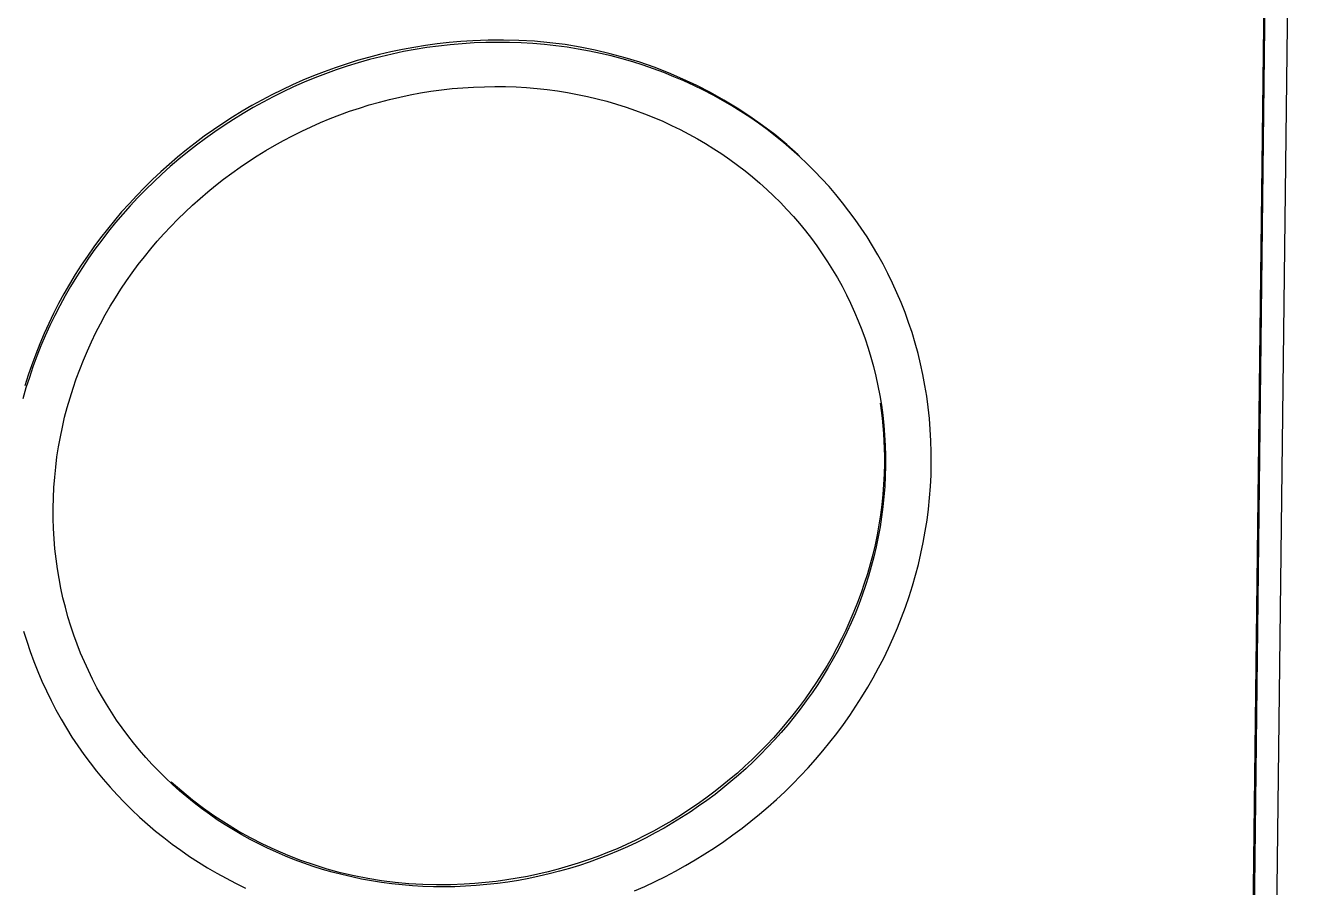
# Model space of a CAD drawing. Header units: millimetres. Extents: x -582 to 3448, y -204 to 2611.
# Drawn here: x 604.09 to 618.41, y 682.27 to 691.93 of the extents above; entities that cross this region are included whole.
import ezdxf

# ---------------------------------------------------------------- set-up
doc = ezdxf.new("R2010")
doc.units = ezdxf.units.MM
doc.header["$MEASUREMENT"] = 0
doc.layers.add('Utwórz2D linie widoczne', color=7, linetype='Continuous', true_color=0x000000)

msp = doc.modelspace()

# ---------------------------------------------------------------- linework, layer by layer
at = {"layer": 'Utwórz2D linie widoczne'}
for p, q in [((618.084, 678.544), (618.41, 706.18)), ((618.137, 705.919), (617.818, 678.8)), ((618.15, 705.919), (617.831, 678.776)), ((608.319, 691.658), (608.19, 691.631)), ((608.448, 691.681), (608.319, 691.658)), ((608.461, 691.658), (608.331, 691.634)), ((608.578, 691.702), (608.448, 691.681)), ((608.591, 691.679), (608.461, 691.658)), ((608.71, 691.72), (608.578, 691.702)), ((608.723, 691.696), (608.591, 691.679)), ((608.842, 691.735), (608.71, 691.72)), ((608.855, 691.711), (608.723, 691.696)), ((608.975, 691.746), (608.842, 691.735)), ((608.988, 691.723), (608.855, 691.711)), ((609.109, 691.755), (608.975, 691.746)), ((609.122, 691.731), (608.988, 691.723)), ((609.281, 691.763), (609.109, 691.755)), ((609.256, 691.736), (609.122, 691.731)), ((609.388, 691.738), (609.256, 691.736)), ((609.454, 691.764), (609.281, 691.763)), ((609.52, 691.737), (609.388, 691.738)), ((609.626, 691.76), (609.454, 691.764)), ((609.652, 691.732), (609.52, 691.737)), ((609.799, 691.75), (609.626, 691.76)), ((609.782, 691.724), (609.652, 691.732)), ((609.911, 691.713), (609.782, 691.724)), ((609.97, 691.734), (609.799, 691.75)), ((610.039, 691.7), (609.911, 691.713)), ((610.142, 691.712), (609.97, 691.734)), ((610.166, 691.683), (610.039, 691.7)), ((610.312, 691.684), (610.142, 691.712)), ((610.291, 691.663), (610.166, 691.683)), ((610.416, 691.64), (610.291, 691.663)), ((610.481, 691.651), (610.312, 691.684)), ((607.811, 691.533), (607.687, 691.494)), ((607.937, 691.568), (607.811, 691.533)), ((607.949, 691.545), (607.824, 691.509)), ((608.063, 691.601), (607.937, 691.568)), ((608.076, 691.577), (607.949, 691.545)), ((608.19, 691.631), (608.063, 691.601)), ((608.203, 691.607), (608.076, 691.577)), ((608.331, 691.634), (608.203, 691.607)), ((610.539, 691.614), (610.416, 691.64)), ((610.649, 691.611), (610.481, 691.651)), ((610.661, 691.585), (610.539, 691.614)), ((610.816, 691.566), (610.649, 691.611)), ((610.782, 691.553), (610.661, 691.585)), ((610.901, 691.519), (610.782, 691.553)), ((610.98, 691.514), (610.816, 691.566)), ((611.019, 691.481), (610.901, 691.519)), ((611.143, 691.458), (610.98, 691.514)), ((607.443, 691.409), (607.323, 691.363)), ((607.456, 691.386), (607.336, 691.339)), ((607.565, 691.453), (607.443, 691.409)), ((607.577, 691.43), (607.456, 691.386)), ((607.687, 691.494), (607.565, 691.453)), ((607.7, 691.471), (607.577, 691.43)), ((607.824, 691.509), (607.7, 691.471)), ((611.135, 691.441), (611.019, 691.481)), ((611.25, 691.399), (611.135, 691.441)), ((611.304, 691.395), (611.143, 691.458)), ((611.364, 691.353), (611.25, 691.399)), ((611.463, 691.327), (611.304, 691.395)), ((607.087, 691.262), (606.971, 691.207)), ((607.099, 691.238), (606.983, 691.184)), ((607.204, 691.314), (607.087, 691.262)), ((607.217, 691.29), (607.099, 691.238)), ((607.323, 691.363), (607.204, 691.314)), ((607.336, 691.339), (607.217, 691.29)), ((608.877, 691.219), (608.996, 691.229)), ((608.996, 691.229), (609.117, 691.237)), ((609.117, 691.237), (609.238, 691.241)), ((609.238, 691.241), (609.357, 691.243)), ((609.357, 691.243), (609.476, 691.242)), ((609.476, 691.242), (609.594, 691.238)), ((609.594, 691.238), (609.711, 691.231)), ((609.711, 691.231), (609.828, 691.221)), ((611.476, 691.305), (611.364, 691.353)), ((611.619, 691.254), (611.463, 691.327)), ((611.586, 691.255), (611.476, 691.305)), ((611.695, 691.202), (611.586, 691.255)), ((611.773, 691.175), (611.619, 691.254)), ((606.743, 691.091), (606.631, 691.029)), ((606.856, 691.151), (606.743, 691.091)), ((606.869, 691.127), (606.756, 691.067)), ((606.971, 691.207), (606.856, 691.151)), ((606.983, 691.184), (606.869, 691.127)), ((608.061, 691.069), (608.175, 691.098)), ((608.175, 691.098), (608.29, 691.125)), ((608.29, 691.125), (608.405, 691.149)), ((608.405, 691.149), (608.522, 691.171)), ((608.522, 691.171), (608.639, 691.19)), ((608.639, 691.19), (608.758, 691.206)), ((608.758, 691.206), (608.877, 691.219)), ((609.828, 691.221), (609.943, 691.208)), ((609.943, 691.208), (610.057, 691.193)), ((610.057, 691.193), (610.17, 691.175)), ((610.17, 691.175), (610.283, 691.154)), ((610.283, 691.154), (610.394, 691.131)), ((610.394, 691.131), (610.503, 691.105)), ((610.503, 691.105), (610.612, 691.077)), ((611.802, 691.146), (611.695, 691.202)), ((611.923, 691.091), (611.773, 691.175)), ((611.907, 691.088), (611.802, 691.146)), ((612.011, 691.027), (611.907, 691.088)), ((612.071, 691.002), (611.923, 691.091)), ((606.521, 690.965), (606.413, 690.899)), ((606.534, 690.941), (606.426, 690.875)), ((606.631, 691.029), (606.521, 690.965)), ((606.644, 691.006), (606.534, 690.941)), ((606.756, 691.067), (606.644, 691.006)), ((607.617, 690.926), (607.726, 690.965)), ((607.726, 690.965), (607.837, 691.002)), ((607.837, 691.002), (607.948, 691.037)), ((607.948, 691.037), (608.061, 691.069)), ((610.612, 691.077), (610.72, 691.046)), ((610.72, 691.046), (610.826, 691.012)), ((610.826, 691.012), (610.931, 690.976)), ((610.931, 690.976), (611.034, 690.937)), ((611.034, 690.937), (611.137, 690.897)), ((612.113, 690.964), (612.011, 691.027)), ((612.215, 690.907), (612.071, 691.002)), ((612.213, 690.898), (612.113, 690.964)), ((606.306, 690.83), (606.201, 690.758)), ((606.319, 690.806), (606.214, 690.735)), ((606.413, 690.899), (606.306, 690.83)), ((606.426, 690.875), (606.319, 690.806)), ((607.296, 690.793), (607.401, 690.839)), ((607.401, 690.839), (607.508, 690.884)), ((607.508, 690.884), (607.617, 690.926)), ((611.137, 690.897), (611.237, 690.853)), ((611.237, 690.853), (611.337, 690.808)), ((611.337, 690.808), (611.435, 690.76)), ((612.311, 690.831), (612.213, 690.898)), ((612.357, 690.808), (612.215, 690.907)), ((612.407, 690.761), (612.311, 690.831)), ((612.494, 690.704), (612.357, 690.808)), ((606.098, 690.685), (605.997, 690.609)), ((606.111, 690.661), (606.009, 690.586)), ((606.201, 690.758), (606.098, 690.685)), ((606.214, 690.735), (606.111, 690.661)), ((606.986, 690.639), (607.088, 690.692)), ((607.088, 690.692), (607.191, 690.744)), ((607.191, 690.744), (607.296, 690.793)), ((611.435, 690.76), (611.531, 690.71)), ((611.531, 690.71), (611.626, 690.657)), ((611.626, 690.657), (611.719, 690.603)), ((612.501, 690.688), (612.407, 690.761)), ((612.628, 690.595), (612.494, 690.704)), ((612.593, 690.614), (612.501, 690.688)), ((605.897, 690.532), (605.799, 690.452)), ((605.91, 690.508), (605.812, 690.428)), ((605.997, 690.609), (605.897, 690.532)), ((606.009, 690.586), (605.91, 690.508)), ((606.689, 690.465), (606.786, 690.525)), ((606.786, 690.525), (606.885, 690.583)), ((606.885, 690.583), (606.986, 690.639)), ((611.719, 690.603), (611.811, 690.546)), ((611.811, 690.546), (611.901, 690.487)), ((612.683, 690.537), (612.593, 690.614)), ((612.758, 690.482), (612.628, 690.595)), ((612.771, 690.458), (612.683, 690.537)), ((605.703, 690.37), (605.61, 690.286)), ((605.799, 690.452), (605.703, 690.37)), ((605.812, 690.428), (605.716, 690.346)), ((606.498, 690.339), (606.593, 690.403)), ((606.593, 690.403), (606.689, 690.465)), ((611.901, 690.487), (611.989, 690.426)), ((611.989, 690.426), (612.076, 690.363)), ((612.857, 690.377), (612.771, 690.458)), ((612.941, 690.294), (612.857, 690.377)), ((605.61, 690.286), (605.518, 690.2)), ((605.622, 690.262), (605.53, 690.176)), ((605.716, 690.346), (605.622, 690.262)), ((606.314, 690.205), (606.405, 690.273)), ((606.405, 690.273), (606.498, 690.339)), ((612.076, 690.363), (612.161, 690.298)), ((612.161, 690.298), (612.244, 690.23)), ((612.244, 690.23), (612.325, 690.161)), ((613.022, 690.209), (612.941, 690.294)), ((605.428, 690.112), (605.34, 690.022)), ((605.441, 690.088), (605.353, 689.998)), ((605.518, 690.2), (605.428, 690.112)), ((605.53, 690.176), (605.441, 690.088)), ((606.136, 690.063), (606.224, 690.135)), ((606.224, 690.135), (606.314, 690.205)), ((612.325, 690.161), (612.404, 690.09)), ((612.404, 690.09), (612.481, 690.017)), ((613.102, 690.122), (613.022, 690.209)), ((613.179, 690.032), (613.102, 690.122)), ((605.34, 690.022), (605.254, 689.93)), ((605.353, 689.998), (605.267, 689.907)), ((605.965, 689.914), (606.05, 689.989)), ((606.05, 689.989), (606.136, 690.063)), ((612.481, 690.017), (612.557, 689.942)), ((612.557, 689.942), (612.63, 689.866)), ((613.253, 689.941), (613.179, 690.032)), ((613.326, 689.848), (613.253, 689.941)), ((605.171, 689.837), (605.09, 689.742)), ((605.184, 689.813), (605.102, 689.718)), ((605.254, 689.93), (605.171, 689.837)), ((605.267, 689.907), (605.184, 689.813)), ((605.801, 689.757), (605.882, 689.836)), ((605.882, 689.836), (605.965, 689.914)), ((612.63, 689.866), (612.702, 689.787)), ((613.396, 689.754), (613.326, 689.848)), ((605.09, 689.742), (605.011, 689.645)), ((605.102, 689.718), (605.023, 689.621)), ((605.645, 689.593), (605.722, 689.676)), ((605.722, 689.676), (605.801, 689.757)), ((612.702, 689.787), (612.771, 689.707)), ((612.771, 689.707), (612.838, 689.625)), ((613.463, 689.657), (613.396, 689.754)), ((613.528, 689.559), (613.463, 689.657)), ((604.934, 689.546), (604.86, 689.445)), ((604.947, 689.522), (604.872, 689.422)), ((605.011, 689.645), (604.934, 689.546)), ((605.023, 689.621), (604.947, 689.522)), ((605.497, 689.423), (605.57, 689.509)), ((605.57, 689.509), (605.645, 689.593)), ((612.838, 689.625), (612.904, 689.541)), ((612.904, 689.541), (612.967, 689.456)), ((613.591, 689.458), (613.528, 689.559)), ((604.86, 689.445), (604.788, 689.343)), ((604.872, 689.422), (604.8, 689.32)), ((605.426, 689.336), (605.497, 689.423)), ((612.967, 689.456), (613.027, 689.369)), ((613.027, 689.369), (613.086, 689.28)), ((613.651, 689.357), (613.591, 689.458)), ((604.718, 689.24), (604.651, 689.135)), ((604.788, 689.343), (604.718, 689.24)), ((604.8, 689.32), (604.731, 689.216)), ((605.29, 689.157), (605.357, 689.247)), ((605.357, 689.247), (605.426, 689.336)), ((613.086, 689.28), (613.142, 689.19)), ((613.708, 689.253), (613.651, 689.357)), ((613.763, 689.148), (613.708, 689.253)), ((604.651, 689.135), (604.586, 689.028)), ((604.664, 689.111), (604.599, 689.004)), ((604.731, 689.216), (604.664, 689.111)), ((605.225, 689.065), (605.29, 689.157)), ((613.142, 689.19), (613.196, 689.098)), ((613.196, 689.098), (613.248, 689.005)), ((613.815, 689.041), (613.763, 689.148)), ((604.586, 689.028), (604.524, 688.92)), ((604.599, 689.004), (604.537, 688.896)), ((605.101, 688.877), (605.162, 688.971)), ((605.162, 688.971), (605.225, 689.065)), ((613.248, 689.005), (613.297, 688.91)), ((613.864, 688.933), (613.815, 689.041)), ((613.91, 688.823), (613.864, 688.933)), ((604.464, 688.811), (604.407, 688.7)), ((604.524, 688.92), (604.464, 688.811)), ((604.537, 688.896), (604.477, 688.787)), ((605.043, 688.781), (605.101, 688.877)), ((613.297, 688.91), (613.344, 688.814)), ((613.344, 688.814), (613.388, 688.716)), ((613.954, 688.712), (613.91, 688.823)), ((604.407, 688.7), (604.353, 688.587)), ((604.42, 688.676), (604.366, 688.564)), ((604.477, 688.787), (604.42, 688.676)), ((604.934, 688.585), (604.987, 688.683)), ((604.987, 688.683), (605.043, 688.781)), ((613.388, 688.716), (613.43, 688.618)), ((613.995, 688.599), (613.954, 688.712)), ((604.353, 688.587), (604.302, 688.474)), ((604.366, 688.564), (604.314, 688.45)), ((604.882, 688.485), (604.934, 688.585)), ((613.43, 688.618), (613.47, 688.517)), ((613.47, 688.517), (613.506, 688.416)), ((614.033, 688.485), (613.995, 688.599)), ((604.302, 688.474), (604.253, 688.359)), ((604.314, 688.45), (604.265, 688.336)), ((604.787, 688.282), (604.833, 688.384)), ((604.833, 688.384), (604.882, 688.485)), ((613.506, 688.416), (613.541, 688.313)), ((614.068, 688.369), (614.033, 688.485)), ((614.1, 688.252), (614.068, 688.369)), ((604.207, 688.243), (604.163, 688.126)), ((604.219, 688.22), (604.176, 688.103)), ((604.253, 688.359), (604.207, 688.243)), ((604.265, 688.336), (604.219, 688.22)), ((604.743, 688.178), (604.787, 688.282)), ((613.541, 688.313), (613.572, 688.209)), ((614.129, 688.134), (614.1, 688.252)), ((604.163, 688.126), (604.123, 688.008)), ((604.176, 688.103), (604.136, 687.984)), ((604.662, 687.968), (604.701, 688.074)), ((604.701, 688.074), (604.743, 688.178)), ((613.572, 688.209), (613.601, 688.104)), ((613.601, 688.104), (613.627, 687.997)), ((614.155, 688.015), (614.129, 688.134)), ((604.123, 688.008), (604.085, 687.889)), ((604.136, 687.984), (604.098, 687.865)), ((604.626, 687.862), (604.662, 687.968)), ((613.627, 687.997), (613.651, 687.89)), ((614.178, 687.894), (614.155, 688.015)), ((604.098, 687.865), (604.063, 687.745)), ((604.592, 687.755), (604.626, 687.862)), ((613.651, 687.89), (613.672, 687.781)), ((614.198, 687.772), (614.178, 687.894)), ((604.532, 687.537), (604.561, 687.646)), ((604.561, 687.646), (604.592, 687.755)), ((613.672, 687.781), (613.689, 687.671)), ((613.676, 687.695), (613.688, 687.611)), ((613.689, 687.671), (613.704, 687.56)), ((614.215, 687.649), (614.198, 687.772)), ((614.228, 687.525), (614.215, 687.649)), ((604.507, 687.427), (604.532, 687.537)), ((613.688, 687.611), (613.698, 687.526)), ((613.698, 687.526), (613.706, 687.441)), ((613.704, 687.56), (613.717, 687.448)), ((614.238, 687.4), (614.228, 687.525)), ((604.484, 687.316), (604.507, 687.427)), ((613.706, 687.441), (613.713, 687.356)), ((613.717, 687.448), (613.726, 687.336)), ((614.245, 687.274), (614.238, 687.4)), ((604.463, 687.204), (604.484, 687.316)), ((613.713, 687.356), (613.718, 687.271)), ((613.718, 687.271), (613.721, 687.186)), ((613.726, 687.336), (613.732, 687.222)), ((613.732, 687.222), (613.735, 687.107)), ((614.249, 687.147), (614.245, 687.274)), ((604.432, 686.978), (604.446, 687.092)), ((604.446, 687.092), (604.463, 687.204)), ((613.721, 687.186), (613.723, 687.101)), ((613.723, 687.101), (613.723, 687.016)), ((613.735, 687.107), (613.736, 686.992)), ((614.249, 687.018), (614.249, 687.147)), ((604.42, 686.865), (604.432, 686.978)), ((613.723, 687.016), (613.72, 686.9)), ((613.736, 686.992), (613.733, 686.876)), ((614.246, 686.89), (614.249, 687.018)), ((604.411, 686.75), (604.42, 686.865)), ((613.714, 686.785), (613.705, 686.671)), ((613.72, 686.9), (613.714, 686.785)), ((613.733, 686.876), (613.727, 686.761)), ((614.24, 686.762), (614.246, 686.89)), ((604.406, 686.635), (604.411, 686.75)), ((613.705, 686.671), (613.694, 686.557)), ((613.718, 686.647), (613.706, 686.533)), ((613.727, 686.761), (613.718, 686.647)), ((614.23, 686.635), (614.24, 686.762)), ((604.403, 686.519), (604.406, 686.635)), ((604.404, 686.404), (604.403, 686.519)), ((613.694, 686.557), (613.679, 686.444)), ((613.706, 686.533), (613.692, 686.42)), ((614.201, 686.383), (614.217, 686.509)), ((614.217, 686.509), (614.23, 686.635)), ((604.407, 686.289), (604.404, 686.404)), ((613.679, 686.444), (613.661, 686.331)), ((613.692, 686.42), (613.674, 686.308)), ((614.181, 686.259), (614.201, 686.383)), ((604.414, 686.175), (604.407, 686.289)), ((613.641, 686.22), (613.618, 686.109)), ((613.661, 686.331), (613.641, 686.22)), ((613.674, 686.308), (613.654, 686.196)), ((614.159, 686.135), (614.181, 686.259)), ((604.423, 686.063), (604.414, 686.175)), ((613.618, 686.109), (613.592, 685.999)), ((613.631, 686.085), (613.605, 685.975)), ((613.654, 686.196), (613.631, 686.085)), ((614.133, 686.012), (614.159, 686.135)), ((604.435, 685.951), (604.423, 686.063)), ((604.451, 685.84), (604.435, 685.951)), ((613.592, 685.999), (613.564, 685.89)), ((613.605, 685.975), (613.576, 685.866)), ((614.104, 685.889), (614.133, 686.012)), ((604.469, 685.73), (604.451, 685.84)), ((613.564, 685.89), (613.532, 685.782)), ((613.576, 685.866), (613.545, 685.758)), ((614.073, 685.768), (614.104, 685.889)), ((604.489, 685.622), (604.469, 685.73)), ((613.498, 685.674), (613.462, 685.568)), ((613.511, 685.651), (613.475, 685.544)), ((613.532, 685.782), (613.498, 685.674)), ((613.545, 685.758), (613.511, 685.651)), ((614, 685.529), (614.038, 685.648)), ((614.038, 685.648), (614.073, 685.768)), ((604.513, 685.514), (604.489, 685.622)), ((604.54, 685.408), (604.513, 685.514)), ((613.462, 685.568), (613.423, 685.463)), ((613.475, 685.544), (613.436, 685.439)), ((613.96, 685.411), (614, 685.529)), ((604.569, 685.302), (604.54, 685.408)), ((613.381, 685.359), (613.337, 685.255)), ((613.423, 685.463), (613.381, 685.359)), ((613.436, 685.439), (613.394, 685.335)), ((613.916, 685.294), (613.96, 685.411)), ((604.6, 685.198), (604.569, 685.302)), ((613.337, 685.255), (613.291, 685.153)), ((613.35, 685.232), (613.303, 685.13)), ((613.394, 685.335), (613.35, 685.232)), ((613.87, 685.178), (613.916, 685.294)), ((604.072, 685.142), (604.108, 685.027)), ((604.635, 685.096), (604.6, 685.198)), ((604.672, 684.994), (604.635, 685.096)), ((613.291, 685.153), (613.242, 685.053)), ((613.303, 685.13), (613.254, 685.029)), ((613.821, 685.064), (613.87, 685.178)), ((604.108, 685.027), (604.146, 684.913)), ((604.711, 684.894), (604.672, 684.994)), ((613.19, 684.953), (613.136, 684.854)), ((613.203, 684.929), (613.149, 684.831)), ((613.242, 685.053), (613.19, 684.953)), ((613.254, 685.029), (613.203, 684.929)), ((613.715, 684.839), (613.769, 684.951)), ((613.769, 684.951), (613.821, 685.064)), ((604.146, 684.913), (604.187, 684.8)), ((604.187, 684.8), (604.231, 684.689)), ((604.753, 684.795), (604.711, 684.894)), ((604.798, 684.698), (604.753, 684.795)), ((613.136, 684.854), (613.08, 684.757)), ((613.149, 684.831), (613.093, 684.733)), ((613.658, 684.728), (613.715, 684.839)), ((604.231, 684.689), (604.277, 684.579)), ((604.845, 684.602), (604.798, 684.698)), ((613.022, 684.661), (612.962, 684.567)), ((613.035, 684.638), (612.975, 684.543)), ((613.08, 684.757), (613.022, 684.661)), ((613.093, 684.733), (613.035, 684.638)), ((613.598, 684.619), (613.658, 684.728)), ((604.277, 684.579), (604.327, 684.471)), ((604.894, 684.507), (604.845, 684.602)), ((604.946, 684.414), (604.894, 684.507)), ((612.962, 684.567), (612.899, 684.474)), ((612.975, 684.543), (612.912, 684.45)), ((613.471, 684.404), (613.536, 684.511)), ((613.536, 684.511), (613.598, 684.619)), ((604.327, 684.471), (604.379, 684.364)), ((604.379, 684.364), (604.434, 684.259)), ((605, 684.322), (604.946, 684.414)), ((612.834, 684.382), (612.767, 684.292)), ((612.847, 684.358), (612.78, 684.268)), ((612.899, 684.474), (612.834, 684.382)), ((612.912, 684.45), (612.847, 684.358)), ((613.404, 684.299), (613.471, 684.404)), ((604.434, 684.259), (604.492, 684.156)), ((605.057, 684.232), (605, 684.322)), ((605.115, 684.144), (605.057, 684.232)), ((612.767, 684.292), (612.698, 684.203)), ((612.78, 684.268), (612.711, 684.179)), ((613.335, 684.196), (613.404, 684.299)), ((604.492, 684.156), (604.552, 684.054)), ((605.176, 684.057), (605.115, 684.144)), ((612.627, 684.116), (612.554, 684.03)), ((612.64, 684.092), (612.567, 684.006)), ((612.698, 684.203), (612.627, 684.116)), ((612.711, 684.179), (612.64, 684.092)), ((613.188, 683.994), (613.263, 684.094)), ((613.263, 684.094), (613.335, 684.196)), ((604.552, 684.054), (604.614, 683.954)), ((604.614, 683.954), (604.679, 683.856)), ((605.24, 683.972), (605.176, 684.057)), ((605.305, 683.888), (605.24, 683.972)), ((612.479, 683.946), (612.402, 683.864)), ((612.491, 683.922), (612.414, 683.84)), ((612.554, 684.03), (612.479, 683.946)), ((612.567, 684.006), (612.491, 683.922)), ((613.111, 683.895), (613.188, 683.994)), ((604.679, 683.856), (604.747, 683.76)), ((605.372, 683.806), (605.305, 683.888)), ((605.442, 683.726), (605.372, 683.806)), ((612.323, 683.783), (612.242, 683.704)), ((612.402, 683.864), (612.323, 683.783)), ((612.414, 683.84), (612.335, 683.759)), ((612.951, 683.703), (613.032, 683.799)), ((613.032, 683.799), (613.111, 683.895)), ((604.747, 683.76), (604.817, 683.665)), ((604.817, 683.665), (604.89, 683.572)), ((605.513, 683.648), (605.442, 683.726)), ((605.587, 683.571), (605.513, 683.648)), ((612.242, 683.704), (612.159, 683.627)), ((612.255, 683.68), (612.172, 683.603)), ((612.335, 683.759), (612.255, 683.68)), ((612.868, 683.61), (612.951, 683.703)), ((604.89, 683.572), (604.965, 683.481)), ((605.662, 683.497), (605.587, 683.571)), ((605.74, 683.424), (605.662, 683.497)), ((612.075, 683.551), (611.988, 683.478)), ((612.088, 683.527), (612.001, 683.454)), ((612.159, 683.627), (612.075, 683.551)), ((612.172, 683.603), (612.088, 683.527)), ((612.695, 683.429), (612.782, 683.519)), ((612.782, 683.519), (612.868, 683.61)), ((604.965, 683.481), (605.042, 683.392)), ((605.042, 683.392), (605.121, 683.305)), ((605.844, 683.346), (605.727, 683.448)), ((605.819, 683.353), (605.74, 683.424)), ((605.9, 683.284), (605.819, 683.353)), ((611.9, 683.406), (611.811, 683.336)), ((611.913, 683.382), (611.824, 683.312)), ((611.988, 683.478), (611.9, 683.406)), ((612.001, 683.454), (611.913, 683.382)), ((612.605, 683.341), (612.695, 683.429)), ((605.121, 683.305), (605.203, 683.22)), ((605.203, 683.22), (605.287, 683.137)), ((605.965, 683.248), (605.844, 683.346)), ((605.983, 683.217), (605.9, 683.284)), ((606.089, 683.155), (605.965, 683.248)), ((606.068, 683.152), (605.983, 683.217)), ((611.72, 683.268), (611.627, 683.202)), ((611.733, 683.244), (611.64, 683.178)), ((611.811, 683.336), (611.72, 683.268)), ((611.824, 683.312), (611.733, 683.244)), ((612.419, 683.172), (612.513, 683.256)), ((612.513, 683.256), (612.605, 683.341)), ((605.287, 683.137), (605.373, 683.057)), ((606.155, 683.089), (606.068, 683.152)), ((606.216, 683.065), (606.089, 683.155)), ((606.243, 683.028), (606.155, 683.089)), ((606.346, 682.981), (606.216, 683.065)), ((611.436, 683.076), (611.339, 683.016)), ((611.532, 683.138), (611.436, 683.076)), ((611.545, 683.114), (611.449, 683.052)), ((611.627, 683.202), (611.532, 683.138)), ((611.64, 683.178), (611.545, 683.114)), ((612.226, 683.01), (612.324, 683.09)), ((612.324, 683.09), (612.419, 683.172)), ((605.373, 683.057), (605.461, 682.978)), ((605.461, 682.978), (605.551, 682.901)), ((606.333, 682.969), (606.243, 683.028)), ((606.425, 682.913), (606.333, 682.969)), ((606.479, 682.901), (606.346, 682.981)), ((611.24, 682.958), (611.14, 682.903)), ((611.253, 682.934), (611.153, 682.879)), ((611.339, 683.016), (611.24, 682.958)), ((611.352, 682.992), (611.253, 682.934)), ((611.449, 683.052), (611.352, 682.992)), ((612.025, 682.857), (612.127, 682.933)), ((612.127, 682.933), (612.226, 683.01)), ((605.551, 682.901), (605.643, 682.827)), ((605.643, 682.827), (605.737, 682.755)), ((606.518, 682.858), (606.425, 682.913)), ((606.615, 682.825), (606.479, 682.901)), ((606.613, 682.806), (606.518, 682.858)), ((606.709, 682.756), (606.613, 682.806)), ((606.753, 682.754), (606.615, 682.825)), ((610.935, 682.798), (610.831, 682.749)), ((611.038, 682.849), (610.935, 682.798)), ((611.051, 682.825), (610.948, 682.774)), ((611.14, 682.903), (611.038, 682.849)), ((611.153, 682.879), (611.051, 682.825)), ((611.817, 682.713), (611.922, 682.784)), ((611.922, 682.784), (612.025, 682.857)), ((605.737, 682.755), (605.833, 682.685)), ((605.833, 682.685), (605.931, 682.617)), ((606.807, 682.708), (606.709, 682.756)), ((606.894, 682.689), (606.753, 682.754)), ((606.907, 682.663), (606.807, 682.708)), ((607.037, 682.628), (606.894, 682.689)), ((607.007, 682.62), (606.907, 682.663)), ((610.618, 682.659), (610.51, 682.617)), ((610.631, 682.635), (610.523, 682.593)), ((610.725, 682.703), (610.618, 682.659)), ((610.738, 682.679), (610.631, 682.635)), ((610.831, 682.749), (610.725, 682.703)), ((610.843, 682.725), (610.738, 682.679)), ((610.948, 682.774), (610.843, 682.725)), ((611.603, 682.578), (611.711, 682.644)), ((611.711, 682.644), (611.817, 682.713)), ((605.931, 682.617), (606.031, 682.552)), ((606.031, 682.552), (606.133, 682.489)), ((607.11, 682.579), (607.007, 682.62)), ((607.181, 682.572), (607.037, 682.628)), ((607.213, 682.541), (607.11, 682.579)), ((607.328, 682.521), (607.181, 682.572)), ((607.318, 682.505), (607.213, 682.541)), ((607.424, 682.471), (607.318, 682.505)), ((607.476, 682.475), (607.328, 682.521)), ((610.179, 682.506), (610.066, 682.474)), ((610.29, 682.54), (610.179, 682.506)), ((610.303, 682.516), (610.192, 682.482)), ((610.401, 682.577), (610.29, 682.54)), ((610.414, 682.553), (610.303, 682.516)), ((610.51, 682.617), (610.401, 682.577)), ((610.523, 682.593), (610.414, 682.553)), ((611.381, 682.452), (611.493, 682.514)), ((611.493, 682.514), (611.603, 682.578)), ((606.133, 682.489), (606.237, 682.429)), ((606.237, 682.429), (606.342, 682.371)), ((606.342, 682.371), (606.449, 682.315)), ((607.532, 682.44), (607.424, 682.471)), ((607.626, 682.434), (607.476, 682.475)), ((607.64, 682.412), (607.532, 682.44)), ((607.777, 682.398), (607.626, 682.434)), ((607.75, 682.386), (607.64, 682.412)), ((607.861, 682.363), (607.75, 682.386)), ((607.93, 682.368), (607.777, 682.398)), ((607.973, 682.343), (607.861, 682.363)), ((608.083, 682.343), (607.93, 682.368)), ((609.489, 682.353), (609.371, 682.337)), ((609.606, 682.372), (609.489, 682.353)), ((609.619, 682.348), (609.502, 682.329)), ((609.723, 682.393), (609.606, 682.372)), ((609.736, 682.369), (609.619, 682.348)), ((609.838, 682.417), (609.723, 682.393)), ((609.851, 682.394), (609.736, 682.369)), ((609.953, 682.444), (609.838, 682.417)), ((609.966, 682.42), (609.851, 682.394)), ((610.066, 682.474), (609.953, 682.444)), ((610.079, 682.45), (609.966, 682.42)), ((610.192, 682.482), (610.079, 682.45)), ((611.154, 682.336), (611.268, 682.393)), ((611.268, 682.393), (611.381, 682.452)), ((606.449, 682.315), (606.558, 682.262)), ((608.086, 682.325), (607.973, 682.343)), ((608.237, 682.324), (608.083, 682.343)), ((608.2, 682.309), (608.086, 682.325)), ((608.315, 682.297), (608.2, 682.309)), ((608.391, 682.309), (608.237, 682.324)), ((608.431, 682.287), (608.315, 682.297)), ((608.547, 682.3), (608.391, 682.309)), ((608.548, 682.28), (608.431, 682.287)), ((608.702, 682.297), (608.547, 682.3)), ((608.666, 682.276), (608.548, 682.28)), ((608.785, 682.275), (608.666, 682.276)), ((608.857, 682.298), (608.702, 682.297)), ((608.905, 682.277), (608.785, 682.275)), ((609.012, 682.306), (608.857, 682.298)), ((609.025, 682.282), (608.905, 682.277)), ((609.132, 682.313), (609.012, 682.306)), ((609.145, 682.289), (609.025, 682.282)), ((609.252, 682.324), (609.132, 682.313)), ((609.265, 682.3), (609.145, 682.289)), ((609.371, 682.337), (609.252, 682.324)), ((609.384, 682.313), (609.265, 682.3)), ((609.502, 682.329), (609.384, 682.313)), ((610.921, 682.23), (611.038, 682.281)), ((611.038, 682.281), (611.154, 682.336))]:
    msp.add_line(p, q, dxfattribs=at)

doc.saveas('drawing.dxf')
